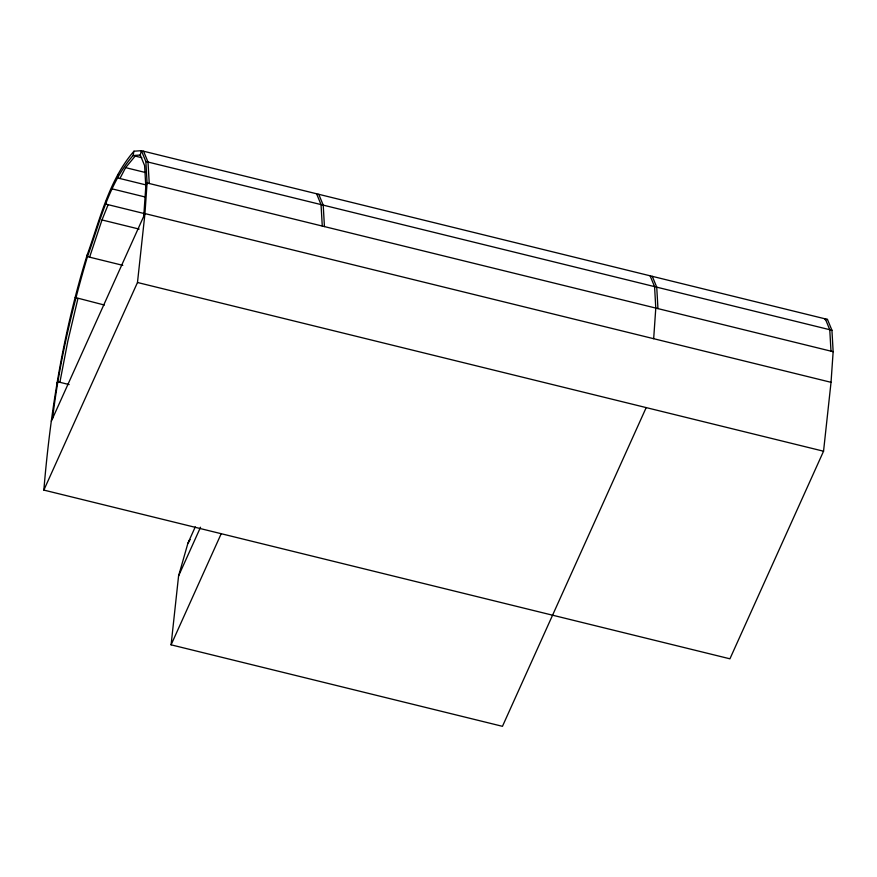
<?xml version="1.0" encoding="UTF-8"?>
<svg xmlns="http://www.w3.org/2000/svg" width="877" height="877" viewBox="0 0 877 877"><rect width="100%" height="100%" fill="white"/><g stroke="black" fill="none" stroke-linecap="round" stroke-linejoin="round"><path stroke-width="1.32" d="M106.183 201.118L105.974 204.144L143.981 213.495M143.74 216.29L145.801 186.483L144.606 165.589L140.254 155.032L141.383 150.68L827.46 319.414L831.933 330.245L833.15 351.699L831.034 382.317L823.547 451.216L729.927 658.813L43.85 490.09C50.471 410.524 63.473 331.385 87.152 255.01C100.044 219.601 108.682 180.3 133.973 151.206L141.383 150.68L145.856 161.511L147.073 182.964L144.957 213.582L137.481 282.493L43.85 490.09M653.672 338.697L655.788 308.079L654.571 286.626L650.098 275.795M646.196 407.597L502.455 726.32L171.092 644.825L178.579 575.926L187.941 543.159L195.286 526.847M52.554 418.472C59.197 363.593 71.728 309.592 87.448 256.643C99.989 222.144 108.408 183.874 133.03 155.547L133.973 151.206M118.296 174.249L117.77 177.987L146.349 185.014M59.888 382.306L67.814 341.208L77.943 298.531M89.607 257.169L101.995 219.952L108.134 204.681M145.801 186.483L147.073 182.964L833.15 351.699M51.337 421.19L144.957 213.582L831.034 382.317M178.579 575.926L200.537 527.23M171.092 644.825L221.212 533.709M119.93 178.513L125.597 167.628L135.201 156.084M56.643 383.501L57.729 381.769L69.13 384.575M188.544 541.8L190.145 539.585M187.941 543.159L189.542 540.934M140.254 155.032L133.03 155.547L141.8 157.707M824.983 319.59L827.46 319.414M145.856 161.511L831.933 330.245M125.597 167.628L145.407 172.495M112.113 188.873L145.319 197.04M101.995 219.952L139.18 229.094M122.802 265.336L87.448 256.643L87.152 255.01M137.481 282.493L823.547 451.216M104.363 305.032L75.181 297.478M825.301 318.877L829.763 329.708L830.99 351.162M652.269 276.321L656.73 287.152L657.958 308.616M318.746 194.299L323.218 205.13L324.435 226.584M316.586 193.773L321.048 204.604L322.276 226.058M143.554 151.217L148.016 162.048L149.243 183.501"/></g></svg>
